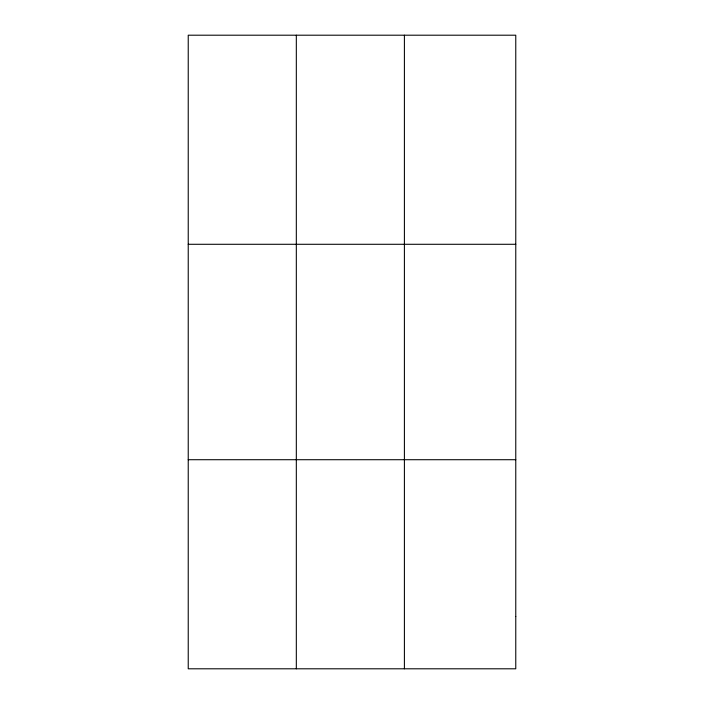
<?xml version="1.0" encoding="UTF-8"?>
<svg xmlns="http://www.w3.org/2000/svg" width="704" height="704" viewBox="0 0 704 704"><rect width="100%" height="100%" fill="white"/><g stroke="black" fill="none" stroke-linecap="round" stroke-linejoin="round"><path stroke-width="1.06" d="M296.322 35.2L296.322 668.8M404.404 35.2L404.404 668.8M188.232 244.288L515.768 244.288M188.232 459.712L515.768 459.712M515.768 616.528L515.768 668.8L188.232 668.8L188.232 35.2L515.768 35.2L515.768 616.528"/></g></svg>
